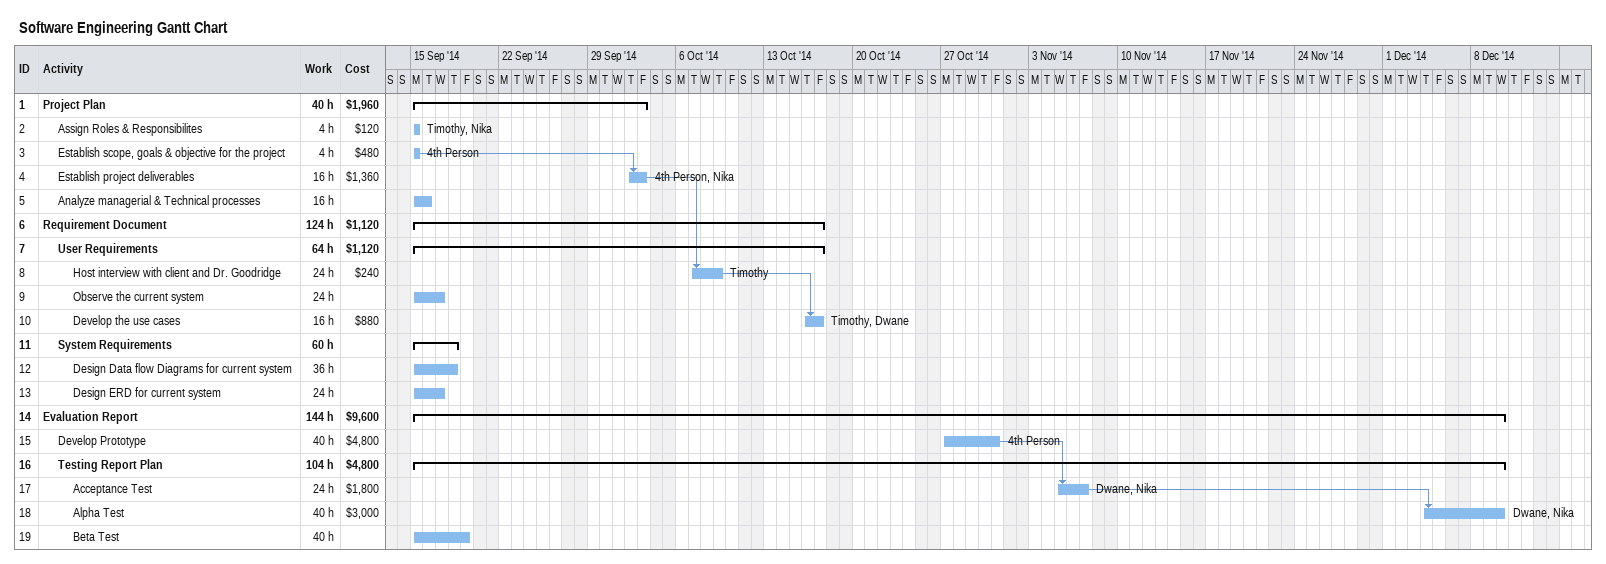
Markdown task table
Software Engineering Gantt Chart

| ID | Level | Task | Start | Finish | Predecessors | Resources | Work (h) | Cost ($) |
|---|---|---|---|---|---|---|---|---|
| 1 | 1 | **Project Plan** | 2014-09-15 | 2014-10-03 |  |  | 40 | 1960 |
| 2 | 2 | Assign Roles & Responsibilites | 2014-09-15 | 2014-09-15 |  | Timothy, Nika | 4 | 120 |
| 3 | 2 | Establish scope, goals & objective for the project | 2014-09-15 | 2014-09-15 |  | 4th Person | 4 | 480 |
| 4 | 2 | Establish project deliverables | 2014-10-02 | 2014-10-03 | 3 | 4th Person, Nika | 16 | 1360 |
| 5 | 2 | Analyze managerial & Technical processes | 2014-09-15 | 2014-09-16 |  |  | 16 |  |
| 6 | 1 | **Requirement Document** | 2014-09-15 | 2014-10-17 |  |  | 124 | 1120 |
| 7 | 2 | **User Requirements** | 2014-09-15 | 2014-10-17 |  |  | 64 | 1120 |
| 8 | 3 | Host interview with client and Dr. Goodridge | 2014-10-07 | 2014-10-09 | 4 | Timothy | 24 | 240 |
| 9 | 3 | Observe the current system | 2014-09-15 | 2014-09-17 |  |  | 24 |  |
| 10 | 3 | Develop the use cases | 2014-10-16 | 2014-10-17 | 8 | Timothy, Dwane | 16 | 880 |
| 11 | 2 | **System Requirements** | 2014-09-15 | 2014-09-18 |  |  | 60 |  |
| 12 | 3 | Design Data flow Diagrams for current system | 2014-09-15 | 2014-09-18 |  |  | 36 |  |
| 13 | 3 | Design ERD for current system | 2014-09-15 | 2014-09-17 |  |  | 24 |  |
| 14 | 1 | **Evaluation Report** | 2014-09-15 | 2014-12-10 |  |  | 144 | 9600 |
| 15 | 2 | Develop Prototype | 2014-10-27 | 2014-10-31 |  | 4th Person | 40 | 4800 |
| 16 | 2 | **Testing Report Plan** | 2014-09-15 | 2014-12-10 |  |  | 104 | 4800 |
| 17 | 3 | Acceptance Test | 2014-11-05 | 2014-11-07 | 15 | Dwane, Nika | 24 | 1800 |
| 18 | 3 | Alpha Test | 2014-12-04 | 2014-12-10 | 17 | Dwane, Nika | 40 | 3000 |
| 19 | 3 | Beta Test | 2014-09-15 | 2014-09-19 |  |  | 40 |  |
